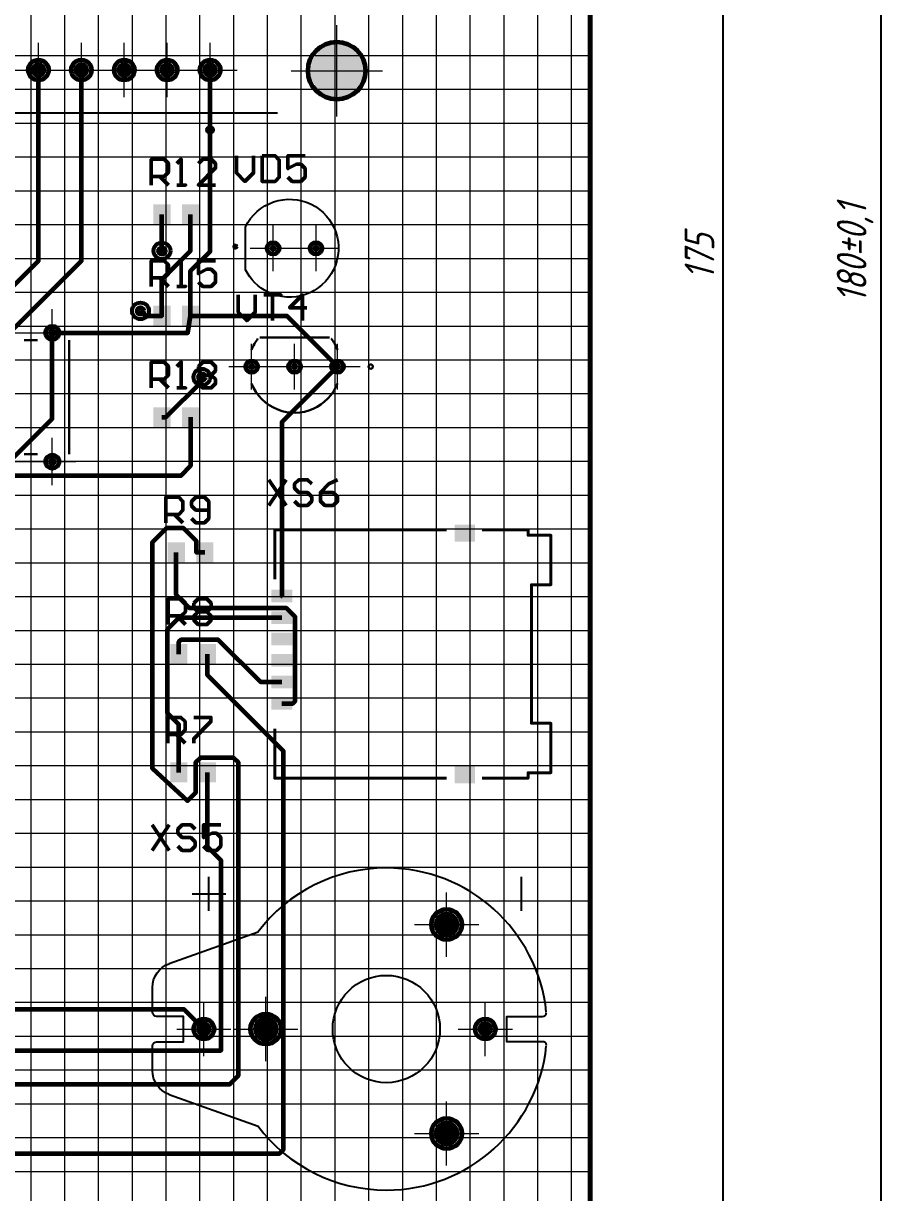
# Model space of a CAD drawing. Extents: x 346 to 4955, y 45 to 639.
# Drawn here: x 1365.7 to 1468.8, y 298.2 to 436 of the extents above; entities that cross this region are included whole.
import ezdxf

# ---------------------------------------------------------------- set-up
doc = ezdxf.new("R2010")
doc.units = 0
doc.header["$MEASUREMENT"] = 0
doc.layers.get('DEFPOINTS').update_dxf_attribs({"linetype": 'CONTINUOUS'})
for name, color, linetype in [('PDF _Геометрия', 7, 'CONTINUOUS'), ('PDF _Сплошная заливка', 7, 'CONTINUOUS'), ('Тонкие', 7, 'CONTINUOUS')]:
    doc.layers.add(name, color=color, linetype=linetype)
doc.styles.add('GOST type A0', font='gost.TTF', dxfattribs={"oblique": 15, "height": 3.5})
doc.dimstyles.new('GOST type A', dxfattribs={"dimtxt": 3.5, "dimasz": 3, "dimexe": 2, "dimexo": 0, "dimgap": 1, "dimtad": 1, "dimtoh": 1, "dimtxsty": 'GOST type A0', "dimcen": 0, "dimazin": 2, "dimtfac": 1, "dimtmove": 0, "dimatfit": 3, "dimfxl": 1, "dimarcsym": 0})

# ---------------------------------------------------------------- blocks, each defined once
blk = doc.blocks.new('*D126')
at = {"layer": 'DEFPOINTS', "color": 0, "transparency": 16777216}
for p in [(1427.59, 582.92), (1427.59, 234.09), (1448.21, 234.09)]:
    blk.add_point(p, dxfattribs=at)
at = {"layer": 'Тонкие', "color": 0, "lineweight": -2, "transparency": 16777216}
for p, q in [((1427.59, 582.92), (1450.21, 582.92)), ((1448.21, 579.92), (1448.21, 237.09)), ((1427.59, 234.09), (1450.21, 234.09))]:
    blk.add_line(p, q, dxfattribs=at)
at = {"layer": 'Тонкие', "color": 0, "transparency": 16777216}
for points in [[(1447.71, 579.92), (1448.71, 579.92), (1448.21, 582.92)], [(1447.71, 237.09), (1448.71, 237.09), (1448.21, 234.09)]]:
    blk.add_solid(points, dxfattribs=at)
at = {"layer": 'Тонкие', "color": 0, "transparency": 16777216, "insert": (1445.46, 408.51), "char_height": 3.5, "attachment_point": 5, "rotation": 90, "style": 'GOST type A0'}
blk.add_mtext('175', dxfattribs=at)
blk = doc.blocks.new('*D127')
at = {"layer": 'DEFPOINTS', "color": 0, "transparency": 16777216}
for p in [(1432.57, 588.9), (1432.57, 228.9), (1466.84, 228.9)]:
    blk.add_point(p, dxfattribs=at)
at = {"layer": 'Тонкие', "color": 0, "lineweight": -2, "transparency": 16777216}
for p, q in [((1432.57, 588.9), (1468.84, 588.9)), ((1466.84, 585.9), (1466.84, 231.9)), ((1432.57, 228.9), (1468.84, 228.9))]:
    blk.add_line(p, q, dxfattribs=at)
at = {"layer": 'Тонкие', "color": 0, "transparency": 16777216}
for points in [[(1466.34, 585.9), (1467.34, 585.9), (1466.84, 588.9)], [(1466.34, 231.9), (1467.34, 231.9), (1466.84, 228.9)]]:
    blk.add_solid(points, dxfattribs=at)
at = {"layer": 'Тонкие', "color": 0, "transparency": 16777216, "insert": (1463.82, 408.9), "char_height": 3.5, "attachment_point": 5, "rotation": 90, "style": 'GOST type A0'}
blk.add_mtext('180±0,1', dxfattribs=at)

msp = doc.modelspace()

# ---------------------------------------------------------------- hatches: boundary and pattern name
at = {"layer": 'PDF _Сплошная заливка', "true_color": 0xffffff, "transparency": 33554559}
for points in [[(1399.579, 430.433), (1399.617, 430.917), (1399.731, 431.39), (1399.917, 431.84), (1400.171, 432.254), (1400.486, 432.624), (1400.856, 432.94), (1401.271, 433.194), (1401.72, 433.38), (1402.192, 433.493), (1402.677, 433.532), (1402.677, 430.433)], [(1368.39, 430.512), (1368.359, 430.278), (1368.269, 430.06), (1368.125, 429.873), (1367.938, 429.729), (1367.719, 429.638), (1367.485, 429.607), (1367.485, 430.512)], [(1373.451, 430.512), (1373.421, 430.278), (1373.33, 430.06), (1373.186, 429.873), (1372.999, 429.729), (1372.781, 429.638), (1372.547, 429.607), (1372.547, 430.512)], [(1378.513, 430.512), (1378.482, 430.278), (1378.392, 430.06), (1378.248, 429.873), (1378.061, 429.729), (1377.843, 429.638), (1377.608, 429.607), (1377.608, 430.512)], [(1383.575, 430.512), (1383.544, 430.278), (1383.453, 430.06), (1383.31, 429.873), (1383.122, 429.729), (1382.904, 429.638), (1382.67, 429.607), (1382.67, 430.512)], [(1388.636, 430.512), (1388.605, 430.278), (1388.515, 430.06), (1388.371, 429.873), (1388.184, 429.729), (1387.966, 429.638), (1387.732, 429.607), (1387.732, 430.512)], [(1395.165, 409.096), (1395.009, 409.127), (1394.877, 409.215), (1394.789, 409.347), (1394.758, 409.502), (1395.165, 409.502)], [(1395.165, 409.909), (1395.32, 409.878), (1395.452, 409.79), (1395.54, 409.658), (1395.571, 409.502), (1395.165, 409.502)], [(1395.571, 409.502), (1395.54, 409.347), (1395.452, 409.215), (1395.32, 409.127), (1395.165, 409.096), (1395.165, 409.502)], [(1400.226, 409.096), (1400.07, 409.127), (1399.939, 409.215), (1399.851, 409.347), (1399.82, 409.502), (1400.226, 409.502)], [(1400.226, 409.909), (1400.382, 409.878), (1400.513, 409.79), (1400.601, 409.658), (1400.633, 409.502), (1400.226, 409.502)], [(1400.633, 409.502), (1400.601, 409.347), (1400.513, 409.215), (1400.382, 409.127), (1400.226, 409.096), (1400.226, 409.502)], [(1369.119, 399.027), (1368.925, 399.066), (1368.76, 399.176), (1368.65, 399.341), (1368.612, 399.535), (1369.119, 399.535)], [(1369.627, 399.535), (1369.589, 399.341), (1369.479, 399.176), (1369.314, 399.066), (1369.119, 399.027), (1369.119, 399.535)], [(1392.634, 395.955), (1392.789, 395.924), (1392.921, 395.836), (1393.009, 395.704), (1393.04, 395.549), (1392.634, 395.549)], [(1397.695, 395.955), (1397.851, 395.924), (1397.983, 395.836), (1398.071, 395.704), (1398.102, 395.549), (1397.695, 395.549)], [(1402.757, 395.955), (1402.912, 395.924), (1403.044, 395.836), (1403.132, 395.704), (1403.163, 395.549), (1402.757, 395.549)], [(1392.634, 395.142), (1392.478, 395.173), (1392.346, 395.261), (1392.258, 395.393), (1392.227, 395.549), (1392.634, 395.549)], [(1393.04, 395.549), (1393.009, 395.393), (1392.921, 395.261), (1392.789, 395.173), (1392.634, 395.142), (1392.634, 395.549)], [(1397.695, 395.142), (1397.54, 395.173), (1397.408, 395.261), (1397.32, 395.393), (1397.289, 395.549), (1397.695, 395.549)], [(1398.102, 395.549), (1398.071, 395.393), (1397.983, 395.261), (1397.851, 395.173), (1397.695, 395.142), (1397.695, 395.549)], [(1402.757, 395.142), (1402.601, 395.173), (1402.469, 395.261), (1402.381, 395.393), (1402.35, 395.549), (1402.757, 395.549)], [(1403.163, 395.549), (1403.132, 395.393), (1403.044, 395.261), (1402.912, 395.173), (1402.757, 395.142), (1402.757, 395.549)], [(1369.119, 383.838), (1368.925, 383.877), (1368.76, 383.987), (1368.65, 384.152), (1368.612, 384.346), (1369.119, 384.346)], [(1369.627, 384.346), (1369.589, 384.152), (1369.479, 383.987), (1369.314, 383.877), (1369.119, 383.838), (1369.119, 384.346)], [(1415.63, 331.27), (1415.923, 331.241), (1416.205, 331.156), (1416.464, 331.017), (1416.692, 330.83), (1416.879, 330.603), (1417.017, 330.343), (1417.103, 330.061), (1417.132, 329.768), (1415.63, 329.768)], [(1415.63, 328.266), (1415.337, 328.295), (1415.055, 328.38), (1414.796, 328.519), (1414.568, 328.706), (1414.381, 328.933), (1414.243, 329.193), (1414.157, 329.475), (1414.128, 329.768), (1415.63, 329.768)], [(1394.303, 318.953), (1394.596, 318.924), (1394.877, 318.839), (1395.137, 318.7), (1395.364, 318.513), (1395.551, 318.285), (1395.69, 318.026), (1395.775, 317.744), (1395.804, 317.451), (1394.303, 317.451)], [(1387.904, 317.451), (1387.873, 317.217), (1387.783, 316.999), (1387.639, 316.811), (1387.451, 316.667), (1387.233, 316.577), (1386.999, 316.546), (1386.999, 317.451)], [(1394.303, 315.949), (1394.01, 315.977), (1393.728, 316.063), (1393.468, 316.202), (1393.241, 316.389), (1393.054, 316.616), (1392.915, 316.876), (1392.83, 317.158), (1392.801, 317.451), (1394.303, 317.451)], [(1421.103, 317.451), (1421.072, 317.217), (1420.982, 316.999), (1420.838, 316.811), (1420.651, 316.667), (1420.432, 316.577), (1420.198, 316.546), (1420.198, 317.451)], [(1415.63, 306.636), (1415.923, 306.607), (1416.205, 306.522), (1416.464, 306.383), (1416.692, 306.196), (1416.879, 305.968), (1417.017, 305.709), (1417.103, 305.427), (1417.132, 305.134), (1415.63, 305.134)], [(1415.63, 303.631), (1415.337, 303.66), (1415.055, 303.746), (1414.796, 303.885), (1414.568, 304.072), (1414.381, 304.299), (1414.243, 304.559), (1414.157, 304.841), (1414.128, 305.134), (1415.63, 305.134)]]:
    msp.add_hatch(color=7, dxfattribs=at).paths.add_polyline_path(points)
at = {"layer": 'PDF _Сплошная заливка', "transparency": 33554559}
for points in [[(1402.677, 430.433), (1402.677, 433.532), (1403.162, 433.493), (1403.635, 433.38), (1404.084, 433.194), (1404.498, 432.94), (1404.868, 432.624), (1405.184, 432.254), (1405.438, 431.84), (1405.624, 431.39), (1405.737, 430.917), (1405.776, 430.433)], [(1367.485, 430.512), (1366.581, 430.512), (1366.612, 430.746), (1366.702, 430.965), (1366.846, 431.152), (1367.033, 431.296), (1367.251, 431.386), (1367.485, 431.417)], [(1367.485, 430.512), (1367.485, 429.607), (1367.251, 429.638), (1367.033, 429.729), (1366.846, 429.873), (1366.702, 430.06), (1366.612, 430.278), (1366.581, 430.512)], [(1367.485, 430.512), (1367.485, 431.417), (1367.719, 431.386), (1367.938, 431.296), (1368.125, 431.152), (1368.269, 430.965), (1368.359, 430.746), (1368.39, 430.512)], [(1372.547, 430.512), (1371.642, 430.512), (1371.673, 430.746), (1371.764, 430.965), (1371.907, 431.152), (1372.095, 431.296), (1372.313, 431.386), (1372.547, 431.417)], [(1372.547, 430.512), (1372.547, 429.607), (1372.313, 429.638), (1372.095, 429.729), (1371.907, 429.873), (1371.764, 430.06), (1371.673, 430.278), (1371.642, 430.512)], [(1372.547, 430.512), (1372.547, 431.417), (1372.781, 431.386), (1372.999, 431.296), (1373.186, 431.152), (1373.33, 430.965), (1373.421, 430.746), (1373.451, 430.512)], [(1377.608, 430.512), (1376.704, 430.512), (1376.735, 430.746), (1376.825, 430.965), (1376.969, 431.152), (1377.156, 431.296), (1377.374, 431.386), (1377.608, 431.417)], [(1377.608, 430.512), (1377.608, 429.607), (1377.374, 429.638), (1377.156, 429.729), (1376.969, 429.873), (1376.825, 430.06), (1376.735, 430.278), (1376.704, 430.512)], [(1377.608, 430.512), (1377.608, 431.417), (1377.843, 431.386), (1378.061, 431.296), (1378.248, 431.152), (1378.392, 430.965), (1378.482, 430.746), (1378.513, 430.512)], [(1382.67, 430.512), (1381.766, 430.512), (1381.796, 430.746), (1381.887, 430.965), (1382.03, 431.152), (1382.218, 431.296), (1382.436, 431.386), (1382.67, 431.417)], [(1382.67, 430.512), (1382.67, 429.607), (1382.436, 429.638), (1382.218, 429.729), (1382.03, 429.873), (1381.887, 430.06), (1381.796, 430.278), (1381.766, 430.512)], [(1382.67, 430.512), (1382.67, 431.417), (1382.904, 431.386), (1383.122, 431.296), (1383.31, 431.152), (1383.453, 430.965), (1383.544, 430.746), (1383.575, 430.512)], [(1387.732, 430.512), (1386.827, 430.512), (1386.858, 430.746), (1386.948, 430.965), (1387.092, 431.152), (1387.279, 431.296), (1387.498, 431.386), (1387.732, 431.417)], [(1387.732, 430.512), (1387.732, 429.607), (1387.498, 429.638), (1387.279, 429.729), (1387.092, 429.873), (1386.948, 430.06), (1386.858, 430.278), (1386.827, 430.512)], [(1387.732, 430.512), (1387.732, 431.417), (1387.966, 431.386), (1388.184, 431.296), (1388.371, 431.152), (1388.515, 430.965), (1388.605, 430.746), (1388.636, 430.512)], [(1402.677, 430.433), (1402.677, 427.333), (1402.192, 427.371), (1401.72, 427.485), (1401.271, 427.671), (1400.856, 427.925), (1400.486, 428.241), (1400.171, 428.611), (1399.917, 429.025), (1399.731, 429.475), (1399.617, 429.948), (1399.579, 430.433)], [(1402.677, 430.433), (1405.776, 430.433), (1405.737, 429.948), (1405.624, 429.475), (1405.438, 429.025), (1405.184, 428.611), (1404.868, 428.241), (1404.498, 427.925), (1404.084, 427.671), (1403.635, 427.485), (1403.162, 427.371), (1402.677, 427.333)], [(1395.165, 409.502), (1394.758, 409.502), (1394.789, 409.658), (1394.877, 409.79), (1395.009, 409.878), (1395.165, 409.909)], [(1400.226, 409.502), (1399.82, 409.502), (1399.851, 409.658), (1399.939, 409.79), (1400.07, 409.878), (1400.226, 409.909)], [(1369.119, 399.535), (1368.612, 399.535), (1368.65, 399.73), (1368.76, 399.895), (1368.925, 400.005), (1369.119, 400.043)], [(1369.119, 399.535), (1369.119, 400.043), (1369.314, 400.005), (1369.479, 399.895), (1369.589, 399.73), (1369.627, 399.535)], [(1392.634, 395.549), (1392.227, 395.549), (1392.258, 395.704), (1392.346, 395.836), (1392.478, 395.924), (1392.634, 395.955)], [(1397.695, 395.549), (1397.289, 395.549), (1397.32, 395.704), (1397.408, 395.836), (1397.54, 395.924), (1397.695, 395.955)], [(1402.757, 395.549), (1402.35, 395.549), (1402.381, 395.704), (1402.469, 395.836), (1402.601, 395.924), (1402.757, 395.955)], [(1369.119, 384.346), (1368.612, 384.346), (1368.65, 384.541), (1368.76, 384.705), (1368.925, 384.816), (1369.119, 384.854)], [(1369.119, 384.346), (1369.119, 384.854), (1369.314, 384.816), (1369.479, 384.705), (1369.589, 384.541), (1369.627, 384.346)], [(1415.63, 329.768), (1414.128, 329.768), (1414.157, 330.061), (1414.243, 330.343), (1414.381, 330.603), (1414.568, 330.83), (1414.796, 331.017), (1415.055, 331.156), (1415.337, 331.241), (1415.63, 331.27)], [(1415.63, 329.768), (1417.132, 329.768), (1417.103, 329.475), (1417.017, 329.193), (1416.879, 328.933), (1416.692, 328.706), (1416.464, 328.519), (1416.205, 328.38), (1415.923, 328.295), (1415.63, 328.266)], [(1394.303, 317.451), (1392.801, 317.451), (1392.83, 317.744), (1392.915, 318.026), (1393.054, 318.285), (1393.241, 318.513), (1393.468, 318.7), (1393.728, 318.839), (1394.01, 318.924), (1394.303, 318.953)], [(1386.999, 317.451), (1386.095, 317.451), (1386.126, 317.685), (1386.216, 317.903), (1386.36, 318.091), (1386.547, 318.235), (1386.765, 318.325), (1386.999, 318.356)], [(1386.999, 317.451), (1386.999, 316.546), (1386.765, 316.577), (1386.547, 316.667), (1386.36, 316.811), (1386.216, 316.999), (1386.126, 317.217), (1386.095, 317.451)], [(1386.999, 317.451), (1386.999, 318.356), (1387.233, 318.325), (1387.451, 318.235), (1387.639, 318.091), (1387.783, 317.903), (1387.873, 317.685), (1387.904, 317.451)], [(1394.303, 317.451), (1395.804, 317.451), (1395.775, 317.158), (1395.69, 316.876), (1395.551, 316.616), (1395.364, 316.389), (1395.137, 316.202), (1394.877, 316.063), (1394.596, 315.977), (1394.303, 315.949)], [(1420.198, 317.451), (1419.294, 317.451), (1419.325, 317.685), (1419.415, 317.903), (1419.559, 318.091), (1419.746, 318.235), (1419.964, 318.325), (1420.198, 318.356)], [(1420.198, 317.451), (1420.198, 316.546), (1419.964, 316.577), (1419.746, 316.667), (1419.559, 316.811), (1419.415, 316.999), (1419.325, 317.217), (1419.294, 317.451)], [(1420.198, 317.451), (1420.198, 318.356), (1420.432, 318.325), (1420.651, 318.235), (1420.838, 318.091), (1420.982, 317.903), (1421.072, 317.685), (1421.103, 317.451)], [(1415.63, 305.134), (1414.128, 305.134), (1414.157, 305.427), (1414.243, 305.709), (1414.381, 305.968), (1414.568, 306.196), (1414.796, 306.383), (1415.055, 306.522), (1415.337, 306.607), (1415.63, 306.636)], [(1415.63, 305.134), (1417.132, 305.134), (1417.103, 304.841), (1417.017, 304.559), (1416.879, 304.299), (1416.692, 304.072), (1416.464, 303.885), (1416.205, 303.746), (1415.923, 303.66), (1415.63, 303.631)]]:
    msp.add_hatch(color=256, dxfattribs=at).paths.add_polyline_path(points)

# ---------------------------------------------------------------- linework, layer by layer
at = {"layer": 'PDF _Геометрия', "lineweight": 18}
for points in [[(1188.776, 228.904), (1191.247, 228.904), (1432.568, 228.904), (1432.568, 588.904), (1191.247, 588.904), (1191.247, 228.904), (1190.012, 228.904)], [(1366.608, 228.904), (1366.608, 588.904)], [(1370.594, 228.904), (1370.594, 588.904)], [(1374.579, 228.904), (1374.579, 588.904)], [(1378.565, 228.904), (1378.565, 588.904)], [(1382.55, 228.904), (1382.55, 588.904)], [(1386.536, 228.904), (1386.536, 588.904)], [(1390.521, 228.904), (1390.521, 588.904)], [(1394.507, 228.904), (1394.507, 588.904)], [(1398.492, 228.904), (1398.492, 588.904)], [(1402.478, 228.904), (1402.478, 588.904)], [(1406.463, 228.904), (1406.463, 588.904)], [(1410.449, 228.904), (1410.449, 588.904)], [(1414.434, 228.904), (1414.434, 588.904)], [(1418.42, 228.904), (1418.42, 588.904)], [(1422.405, 228.904), (1422.405, 588.904)], [(1426.391, 228.904), (1426.391, 588.904)], [(1430.376, 228.904), (1430.376, 588.904)], [(1402.677, 425.05), (1402.677, 435.814)], [(1402.677, 425.349), (1402.677, 435.515)], [(1367.485, 427.323), (1367.485, 433.702)], [(1367.485, 427.622), (1367.485, 433.403)], [(1372.547, 427.323), (1372.547, 433.702)], [(1372.547, 427.622), (1372.547, 433.403)], [(1377.608, 427.323), (1377.608, 433.702)], [(1377.608, 427.622), (1377.608, 433.403)], [(1382.67, 427.323), (1382.67, 433.702)], [(1382.67, 427.622), (1382.67, 433.403)], [(1387.732, 427.323), (1387.732, 433.702)], [(1387.732, 427.622), (1387.732, 433.403)], [(1191.247, 432.226), (1432.568, 432.226)], [(1364.297, 430.512), (1370.674, 430.512)], [(1364.596, 430.512), (1370.375, 430.512)], [(1369.359, 430.512), (1375.735, 430.512)], [(1369.658, 430.512), (1375.436, 430.512)], [(1374.42, 430.512), (1380.797, 430.512)], [(1374.719, 430.512), (1380.498, 430.512)], [(1379.482, 430.512), (1385.858, 430.512)], [(1379.781, 430.512), (1385.559, 430.512)], [(1384.543, 430.512), (1390.92, 430.512)], [(1384.842, 430.512), (1390.621, 430.512)], [(1397.297, 430.433), (1408.058, 430.433)], [(1397.596, 430.433), (1407.759, 430.433)], [(1191.247, 428.24), (1432.568, 428.24)], [(1191.247, 424.253), (1432.568, 424.253)], [(1191.247, 420.266), (1432.568, 420.266)], [(1191.247, 416.28), (1432.568, 416.28)], [(1191.247, 412.293), (1432.568, 412.293)], [(1395.165, 406.811), (1395.165, 412.193)], [(1400.226, 406.811), (1400.226, 412.193)], [(1395.165, 407.11), (1395.165, 411.894)], [(1400.226, 407.11), (1400.226, 411.894)], [(1392.474, 409.502), (1397.855, 409.502)], [(1392.773, 409.502), (1397.556, 409.502)], [(1397.536, 409.502), (1402.916, 409.502)], [(1397.835, 409.502), (1402.617, 409.502)], [(1191.247, 408.306), (1432.568, 408.306)], [(1191.247, 404.319), (1432.568, 404.319)], [(1369.119, 396.745), (1369.119, 402.326)], [(1369.119, 397.044), (1369.119, 402.027)], [(1191.247, 400.333), (1432.568, 400.333)], [(1361.268, 399.535), (1366.848, 399.535)], [(1361.567, 399.535), (1366.549, 399.535)], [(1366.33, 399.535), (1371.909, 399.535)], [(1366.628, 399.535), (1371.61, 399.535)], [(1392.634, 392.858), (1392.634, 398.24)], [(1392.634, 393.157), (1392.634, 397.941)], [(1397.695, 392.858), (1397.695, 398.24)], [(1397.695, 393.157), (1397.695, 397.941)], [(1402.757, 392.858), (1402.757, 398.24)], [(1402.757, 393.157), (1402.757, 397.941)], [(1191.247, 396.346), (1432.568, 396.346)], [(1389.944, 395.549), (1395.324, 395.549)], [(1390.242, 395.549), (1395.025, 395.549)], [(1395.005, 395.549), (1400.386, 395.549)], [(1395.304, 395.549), (1400.087, 395.549)], [(1400.067, 395.549), (1405.447, 395.549)], [(1400.366, 395.549), (1405.148, 395.549)], [(1191.247, 392.359), (1432.568, 392.359)], [(1191.247, 388.373), (1432.568, 388.373)], [(1369.119, 381.555), (1369.119, 387.137)], [(1369.119, 381.854), (1369.119, 386.838)], [(1191.247, 384.386), (1432.568, 384.386)], [(1361.268, 384.346), (1366.848, 384.346)], [(1361.567, 384.346), (1366.549, 384.346)], [(1366.33, 384.346), (1371.909, 384.346)], [(1366.628, 384.346), (1371.61, 384.346)], [(1191.247, 380.399), (1432.568, 380.399)], [(1191.247, 376.413), (1432.568, 376.413)], [(1191.247, 372.426), (1432.568, 372.426)], [(1191.247, 368.439), (1432.568, 368.439)], [(1191.247, 364.452), (1432.568, 364.452)], [(1191.247, 360.466), (1432.568, 360.466)], [(1191.247, 356.479), (1432.568, 356.479)], [(1191.247, 352.492), (1432.568, 352.492)], [(1191.247, 348.506), (1432.568, 348.506)], [(1191.247, 344.519), (1432.568, 344.519)], [(1191.247, 340.532), (1432.568, 340.532)], [(1191.247, 336.546), (1432.568, 336.546)], [(1191.247, 332.559), (1432.568, 332.559)], [(1415.63, 325.981), (1415.63, 333.555)], [(1415.63, 326.28), (1415.63, 333.256)], [(1411.844, 329.768), (1419.416, 329.768)], [(1412.143, 329.768), (1419.117, 329.768)], [(1191.247, 328.572), (1432.568, 328.572)], [(1191.247, 324.585), (1432.568, 324.585)], [(1394.303, 313.663), (1394.303, 321.238)], [(1191.247, 320.598), (1432.568, 320.598)], [(1386.999, 314.261), (1386.999, 320.64)], [(1386.999, 314.56), (1386.999, 320.341)], [(1394.303, 313.963), (1394.303, 320.939)], [(1420.198, 314.261), (1420.198, 320.64)], [(1420.198, 314.56), (1420.198, 320.341)], [(1383.811, 317.451), (1390.188, 317.451)], [(1384.11, 317.451), (1389.889, 317.451)], [(1390.516, 317.451), (1398.089, 317.451)], [(1390.815, 317.451), (1397.79, 317.451)], [(1417.01, 317.451), (1423.387, 317.451)], [(1417.309, 317.451), (1423.088, 317.451)], [(1191.247, 316.612), (1432.568, 316.612)], [(1191.247, 312.625), (1432.568, 312.625)], [(1415.63, 301.346), (1415.63, 308.921)], [(1191.247, 308.638), (1432.568, 308.638)], [(1415.63, 301.645), (1415.63, 308.622)], [(1191.247, 304.652), (1432.568, 304.652)], [(1411.844, 305.134), (1419.416, 305.134)], [(1412.143, 305.134), (1419.117, 305.134)], [(1191.247, 300.665), (1432.568, 300.665)]]:
    msp.add_lwpolyline(points, dxfattribs=at)
at = {"layer": 'PDF _Геометрия', "lineweight": 60}
for points in [[(1432.568, 228.904), (1191.247, 228.904), (1191.247, 588.904), (1432.568, 588.904)], [(1432.568, 228.904), (1191.247, 228.904), (1191.247, 588.904), (1432.568, 588.904)], [(1432.568, 588.904), (1191.247, 588.904), (1191.247, 228.904), (1432.568, 228.904)]]:
    msp.add_lwpolyline(points, close=True, dxfattribs=at)
for points in [[(1432.568, 228.904), (1432.568, 588.904)], [(1358.996, 399.535), (1367.485, 408.027), (1367.485, 430.512)], [(1364.058, 384.346), (1369.119, 389.409), (1369.119, 399.535), (1385.105, 399.535), (1385.436, 401.529), (1385.436, 406.822), (1387.732, 409.118), (1387.732, 430.512)], [(1364.058, 399.535), (1372.547, 408.027), (1372.547, 430.512)], [(1379.52, 402.114), (1380.105, 401.529), (1382.056, 401.529), (1382.056, 405.81), (1385.436, 409.191), (1385.436, 413.489)], [(1382.056, 409.19), (1382.056, 413.489)], [(1385.436, 401.529), (1396.779, 401.529), (1402.757, 395.549), (1396.19, 388.98), (1396.19, 368.499), (1396.201, 368.499)], [(1382.056, 389.569), (1382.524, 389.569), (1386.764, 393.81), (1386.764, 394.317)], [(1385.436, 389.569), (1385.436, 383.836), (1384.272, 382.671), (1363.29, 382.671), (1359.949, 386.013), (1358.532, 386.013), (1345.903, 372.661), (1345.884, 372.64), (1345.169, 373.355)], [(1387.126, 373.622), (1386.118, 373.622), (1386.118, 374.975), (1384.599, 376.494), (1382.574, 376.494), (1380.904, 374.823), (1380.904, 348.191), (1385.055, 344.343), (1386.067, 345.356), (1386.067, 348.9), (1386.624, 349.457), (1390.47, 349.457), (1391.027, 348.9), (1391.027, 311.939), (1390.015, 310.927), (1356.924, 310.927), (1351.862, 305.864), (1351.862, 304.388)], [(1396.201, 355.841), (1397.506, 355.841), (1397.759, 356.094), (1397.759, 366.064), (1396.747, 367.077), (1385.315, 367.077), (1383.746, 368.646), (1383.746, 373.622)], [(1384.049, 347.708), (1384.049, 353.349), (1382.726, 354.672), (1382.726, 364.596), (1384.097, 365.967), (1396.201, 365.967)], [(1384.049, 361.662), (1384.049, 363.084), (1384.346, 363.381), (1388.653, 363.381), (1393.659, 358.373), (1396.201, 358.373)], [(1349.869, 304.388), (1349.869, 303.079), (1350.173, 302.775), (1395.937, 302.775), (1396.392, 303.231), (1396.392, 350.217), (1387.429, 359.183), (1387.429, 361.662)], [(1347.877, 304.388), (1347.877, 305.965), (1356.836, 314.927), (1389.003, 314.927), (1389.053, 314.977), (1389.053, 337.306), (1387.429, 338.931), (1387.429, 347.708)], [(1361.316, 319.801), (1363.286, 319.801), (1384.65, 319.801), (1386.999, 317.451)]]:
    msp.add_lwpolyline(points, dxfattribs=at)
at = {"layer": 'PDF _Геометрия', "lineweight": 25}
for points in [[(1224.327, 425.449), (1395.703, 425.449)], [(1387.597, 331.404), (1387.597, 335.391)], [(1424.463, 331.404), (1424.463, 335.391)], [(1385.604, 333.398), (1389.59, 333.398)], [(1382.913, 325.159), (1393.386, 328.913)], [(1382.913, 309.743), (1393.386, 305.989)]]:
    msp.add_lwpolyline(points, dxfattribs=at)
at = {"layer": 'PDF _Геометрия', "lineweight": 50}
for points in [[(1380.785, 416.957), (1380.785, 419.994), (1382.303, 419.994), (1382.809, 419.488), (1382.809, 418.476), (1382.303, 417.969), (1380.785, 417.969)], [(1383.821, 416.957), (1384.833, 416.957), (1384.327, 416.957), (1384.327, 419.994), (1383.821, 419.488)], [(1384.327, 419.994), (1384.327, 419.994)], [(1388.375, 416.957), (1386.351, 416.957), (1388.375, 418.982), (1388.375, 419.488), (1387.869, 419.994), (1386.857, 419.994), (1386.351, 419.488)], [(1390.837, 420.412), (1390.837, 418.388), (1391.849, 417.375), (1392.861, 418.388), (1392.861, 420.412)], [(1398.933, 420.412), (1396.909, 420.412), (1396.909, 418.894), (1397.921, 419.4), (1398.427, 419.4), (1398.933, 418.894), (1398.933, 417.882), (1398.427, 417.375), (1397.415, 417.375), (1396.909, 417.882)], [(1381.797, 417.969), (1382.809, 416.957)], [(1380.785, 404.997), (1380.785, 408.034), (1382.303, 408.034), (1382.809, 407.528), (1382.809, 406.516), (1382.303, 406.009), (1380.785, 406.009)], [(1383.821, 404.997), (1384.833, 404.997), (1384.327, 404.997), (1384.327, 408.034), (1383.821, 407.528)], [(1384.327, 408.034), (1384.327, 408.034)], [(1388.375, 408.034), (1386.351, 408.034), (1386.351, 406.516), (1387.363, 407.022), (1387.869, 407.022), (1388.375, 406.516), (1388.375, 405.503), (1387.869, 404.997), (1386.857, 404.997), (1386.351, 405.503)], [(1381.797, 406.009), (1382.809, 404.997)], [(1391.044, 404.01), (1391.044, 401.986), (1392.056, 400.973), (1393.068, 401.986), (1393.068, 404.01)], [(1394.08, 404.01), (1396.104, 404.01), (1395.092, 404.01), (1395.092, 400.973)], [(1398.634, 400.973), (1398.634, 404.01), (1397.116, 402.492), (1399.14, 402.492)], [(1380.785, 393.037), (1380.785, 396.074), (1382.303, 396.074), (1382.809, 395.568), (1382.809, 394.555), (1382.303, 394.049), (1380.785, 394.049)], [(1383.821, 393.037), (1384.833, 393.037), (1384.327, 393.037), (1384.327, 396.074), (1383.821, 395.568)], [(1384.327, 396.074), (1384.327, 396.074)], [(1386.857, 394.555), (1387.869, 394.555)], [(1381.797, 394.049), (1382.809, 393.037)], [(1394.672, 382.215), (1396.695, 379.178)], [(1396.695, 382.215), (1394.672, 379.178)], [(1399.731, 381.709), (1399.225, 382.215), (1398.213, 382.215), (1397.707, 381.709), (1397.707, 381.202), (1398.213, 380.696), (1399.225, 380.696), (1399.731, 380.19), (1399.731, 379.684), (1399.225, 379.178), (1398.213, 379.178), (1397.707, 379.684)], [(1402.768, 382.215), (1401.755, 381.709), (1400.743, 380.696), (1400.743, 379.684), (1401.25, 379.178), (1402.261, 379.178), (1402.768, 379.684), (1402.768, 380.19), (1402.261, 380.696), (1400.743, 380.696)], [(1382.511, 377.115), (1382.511, 380.152), (1384.029, 380.152), (1384.534, 379.646), (1384.534, 378.633), (1384.029, 378.127), (1382.511, 378.127)], [(1385.547, 377.621), (1386.052, 377.115), (1387.065, 377.115), (1387.57, 377.621), (1387.57, 379.646), (1387.065, 380.152), (1386.052, 380.152), (1385.547, 379.646), (1385.547, 379.14), (1386.052, 378.633), (1387.57, 378.633)], [(1383.523, 378.127), (1384.534, 377.115)], [(1382.796, 365.134), (1382.796, 368.171), (1384.314, 368.171), (1384.819, 367.665), (1384.819, 366.653), (1384.314, 366.146), (1382.796, 366.146)], [(1383.808, 366.146), (1384.819, 365.134)], [(1386.337, 366.653), (1387.35, 366.653)], [(1382.766, 351.16), (1382.766, 354.197), (1384.284, 354.197), (1384.79, 353.691), (1384.79, 352.678), (1384.284, 352.172), (1382.766, 352.172)], [(1385.802, 354.197), (1387.825, 354.197), (1387.825, 353.691), (1385.802, 351.666), (1385.802, 351.16)], [(1383.778, 352.172), (1384.79, 351.16)], [(1380.898, 341.537), (1382.922, 338.5)], [(1382.922, 341.537), (1380.898, 338.5)], [(1385.958, 341.03), (1385.452, 341.537), (1384.44, 341.537), (1383.934, 341.03), (1383.934, 340.524), (1384.44, 340.018), (1385.452, 340.018), (1385.958, 339.512), (1385.958, 339.006), (1385.452, 338.5), (1384.44, 338.5), (1383.934, 339.006)], [(1388.994, 341.537), (1386.97, 341.537), (1386.97, 340.018), (1387.982, 340.524), (1388.488, 340.524), (1388.994, 340.018), (1388.994, 339.006), (1388.488, 338.5), (1387.476, 338.5), (1386.97, 339.006)]]:
    msp.add_lwpolyline(points, dxfattribs=at)
for points in [[(1393.873, 420.412), (1393.873, 417.375), (1395.391, 417.375), (1395.897, 417.882), (1395.897, 419.906), (1395.391, 420.412)], [(1386.351, 395.568), (1386.857, 396.074), (1387.869, 396.074), (1388.375, 395.568), (1388.375, 395.062), (1387.869, 394.555), (1388.375, 394.049), (1388.375, 393.543), (1387.869, 393.037), (1386.857, 393.037), (1386.351, 393.543), (1386.351, 394.049), (1386.857, 394.555), (1386.351, 395.062)], [(1385.832, 367.665), (1386.337, 368.171), (1387.35, 368.171), (1387.855, 367.665), (1387.855, 367.159), (1387.35, 366.653), (1387.855, 366.146), (1387.855, 365.64), (1387.35, 365.134), (1386.337, 365.134), (1385.832, 365.64), (1385.832, 366.146), (1386.337, 366.653), (1385.832, 367.159)]]:
    msp.add_lwpolyline(points, close=True, dxfattribs=at)
at = {"layer": 'PDF _Геометрия', "lineweight": 25}
msp.add_lwpolyline([(1391.916, 406.971), (1391.916, 412.034, -0.4143205), (1399.636, 414.693, -0.4141156), (1402.294, 406.971, -0.4143098), (1394.574, 404.312, -0.1673512)], format="xyb", close=True, dxfattribs=at)
at = {"layer": 'PDF _Геометрия', "lineweight": 30}
for points in [[(1365.799, 398.649), (1367.378, 398.649)], [(1371.093, 385.232), (1371.093, 398.649)], [(1393.583, 398.966), (1401.807, 398.966)], [(1365.799, 385.232), (1367.378, 385.232)]]:
    msp.add_lwpolyline(points, dxfattribs=at)
msp.add_lwpolyline([(1392.627, 393.569, 0.20956), (1395.716, 390.479, 0.4142979), (1402.764, 393.569)], format="xyb", dxfattribs=at)
at = {"layer": 'PDF _Геометрия', "lineweight": 40}
for points in [[(1395.354, 370.472), (1395.354, 376.313), (1415.63, 376.313)], [(1419.815, 376.313), (1425.245, 376.313), (1425.245, 375.665), (1427.935, 375.665), (1427.935, 369.824), (1425.644, 369.824), (1425.644, 353.499), (1427.935, 353.499), (1427.935, 347.658), (1425.245, 347.658), (1425.245, 347.011), (1419.815, 347.011)], [(1395.354, 352.851), (1395.354, 347.011), (1415.63, 347.011)]]:
    msp.add_lwpolyline(points, dxfattribs=at)
at = {"layer": 'PDF _Геометрия', "lineweight": 25}
for points in [[(1427.395, 319.439, 0.3838757), (1408.513, 336.437, 0.2355111), (1393.362, 328.881)], [(1382.898, 309.748, -0.3152571), (1380.931, 312.558), (1380.931, 315.458, -0.414175), (1381.429, 315.956), (1384.608, 315.956), (1384.608, 318.946), (1381.429, 318.946, -0.414175), (1380.931, 319.444), (1380.931, 322.344, -0.3152616), (1382.898, 325.154)], [(1427.402, 315.535, 0.0091587), (1427.402, 315.55, 0.4143509), (1426.954, 315.956), (1422.739, 315.956), (1422.739, 318.946), (1426.954, 318.946, 0.4142905), (1427.402, 319.364)], [(1393.362, 306.02, 0.2355111), (1408.521, 298.464, 0.3838747), (1427.395, 315.463)]]:
    msp.add_lwpolyline(points, format="xyb", dxfattribs=at)
at = {"layer": 'PDF _Геометрия', "lineweight": 60}
for centre, radius in [((1402.677, 430.433), 3.388), ((1402.677, 430.433), 3.388), ((1367.485, 430.512), 1.196), ((1367.485, 430.512), 1.196), ((1372.547, 430.512), 1.196), ((1372.547, 430.512), 1.196), ((1377.608, 430.512), 1.196), ((1377.608, 430.512), 1.196), ((1382.67, 430.512), 1.196), ((1382.67, 430.512), 1.196), ((1387.731, 430.512), 1.196), ((1387.731, 430.512), 1.196), ((1387.732, 423.456), 0.299), ((1395.164, 409.502), 0.698), ((1395.164, 409.502), 0.698), ((1400.226, 409.502), 0.698), ((1400.226, 409.502), 0.698), ((1369.119, 399.535), 0.797), ((1369.119, 399.535), 0.797), ((1392.634, 395.549), 0.698), ((1392.634, 395.549), 0.698), ((1397.695, 395.549), 0.698), ((1397.695, 395.549), 0.698), ((1402.757, 395.549), 0.698), ((1402.757, 395.549), 0.698), ((1369.119, 384.346), 0.797), ((1369.119, 384.346), 0.797), ((1415.63, 329.768), 1.794), ((1415.63, 329.768), 1.794), ((1386.999, 317.451), 1.196), ((1386.999, 317.451), 1.196), ((1394.302, 317.451), 1.794), ((1394.302, 317.451), 1.794), ((1420.198, 317.451), 1.196), ((1420.198, 317.451), 1.196), ((1415.63, 305.134), 1.794), ((1415.63, 305.134), 1.794)]:
    msp.add_circle(centre, radius, dxfattribs=at)
at = {"layer": 'PDF _Геометрия', "lineweight": 53}
for centre in [(1382.056, 409.19), (1379.52, 402.114), (1386.764, 394.317)]:
    msp.add_circle(centre, 0.987, dxfattribs=at)
at = {"layer": 'PDF _Геометрия', "color": 7, "lineweight": 70, "true_color": 0xffffff}
for centre in [(1382.056, 409.19), (1379.52, 402.114), (1386.764, 394.317)]:
    msp.add_circle(centre, 0.354, dxfattribs=at)
at = {"layer": 'PDF _Геометрия', "lineweight": 40}
msp.add_circle((1390.721, 409.702), 0.199, dxfattribs=at)
at = {"layer": 'PDF _Геометрия', "lineweight": 30}
msp.add_circle((1406.68, 395.549), 0.253, dxfattribs=at)
at = {"layer": 'PDF _Геометрия', "lineweight": 25}
msp.add_circle((1408.52, 317.452), 6.328, dxfattribs=at)
at = {"layer": 'PDF _Геометрия', "lineweight": 30}
for radius, start, end in [(5.441, 142.43589, 158.68362), (5.439, 21.31388, 37.56661)]:
    msp.add_arc((1397.696, 395.551), radius, start, end, dxfattribs=at)
at = {"layer": 'PDF _Сплошная заливка', "lineweight": 0, "transparency": 33554559}
for points in [[(1381.049, 412.299), (1381.049, 414.679), (1383.063, 412.299), (1383.063, 414.679)], [(1381.049, 412.299), (1381.049, 414.679), (1383.063, 412.299), (1383.063, 414.679)], [(1384.429, 412.299), (1384.429, 414.679), (1386.443, 412.299), (1386.443, 414.679)], [(1384.429, 412.299), (1384.429, 414.679), (1386.443, 412.299), (1386.443, 414.679)], [(1381.049, 400.339), (1381.049, 402.718), (1383.063, 400.339), (1383.063, 402.718)], [(1381.049, 400.339), (1381.049, 402.718), (1383.063, 400.339), (1383.063, 402.718)], [(1384.429, 400.339), (1384.429, 402.718), (1386.443, 400.339), (1386.443, 402.718)], [(1384.429, 400.339), (1384.429, 402.718), (1386.443, 400.339), (1386.443, 402.718)], [(1381.049, 388.379), (1381.049, 390.758), (1383.063, 388.379), (1383.063, 390.758)], [(1381.049, 388.379), (1381.049, 390.758), (1383.063, 388.379), (1383.063, 390.758)], [(1384.429, 388.379), (1384.429, 390.758), (1386.443, 388.379), (1386.443, 390.758)], [(1384.429, 388.379), (1384.429, 390.758), (1386.443, 388.379), (1386.443, 390.758)], [(1416.577, 376.911), (1418.968, 376.911), (1416.577, 374.918), (1418.968, 374.918)], [(1416.577, 376.911), (1418.968, 376.911), (1416.577, 374.918), (1418.968, 374.918)], [(1382.739, 372.432), (1382.739, 374.812), (1384.753, 372.432), (1384.753, 374.812)], [(1382.739, 372.432), (1382.739, 374.812), (1384.753, 372.432), (1384.753, 374.812)], [(1386.12, 372.432), (1386.12, 374.812), (1388.133, 372.432), (1388.133, 374.812)], [(1386.12, 372.432), (1386.12, 374.812), (1388.133, 372.432), (1388.133, 374.812)], [(1394.955, 369.246), (1397.446, 369.246), (1394.955, 367.751), (1397.446, 367.751)], [(1394.955, 369.246), (1397.446, 369.246), (1394.955, 367.751), (1397.446, 367.751)], [(1394.955, 366.715), (1397.446, 366.715), (1394.955, 365.22), (1397.446, 365.22)], [(1394.955, 366.715), (1397.446, 366.715), (1394.955, 365.22), (1397.446, 365.22)], [(1394.955, 364.183), (1397.446, 364.183), (1394.955, 362.688), (1397.446, 362.688)], [(1394.955, 364.183), (1397.446, 364.183), (1394.955, 362.688), (1397.446, 362.688)], [(1383.042, 360.472), (1383.042, 362.851), (1385.056, 360.472), (1385.056, 362.851)], [(1383.042, 360.472), (1383.042, 362.851), (1385.056, 360.472), (1385.056, 362.851)], [(1386.422, 360.472), (1386.422, 362.851), (1388.436, 360.472), (1388.436, 362.851)], [(1386.422, 360.472), (1386.422, 362.851), (1388.436, 360.472), (1388.436, 362.851)], [(1394.955, 361.652), (1397.446, 361.652), (1394.955, 360.157), (1397.446, 360.157)], [(1394.955, 361.652), (1397.446, 361.652), (1394.955, 360.157), (1397.446, 360.157)], [(1394.955, 359.12), (1397.446, 359.12), (1394.955, 357.625), (1397.446, 357.625)], [(1394.955, 359.12), (1397.446, 359.12), (1394.955, 357.625), (1397.446, 357.625)], [(1394.955, 356.589), (1397.446, 356.589), (1394.955, 355.093), (1397.446, 355.093)], [(1394.955, 356.589), (1397.446, 356.589), (1394.955, 355.093), (1397.446, 355.093)], [(1383.042, 346.518), (1383.042, 348.898), (1385.056, 346.518), (1385.056, 348.898)], [(1383.042, 346.518), (1383.042, 348.898), (1385.056, 346.518), (1385.056, 348.898)], [(1386.422, 346.518), (1386.422, 348.898), (1388.436, 346.518), (1388.436, 348.898)], [(1386.422, 346.518), (1386.422, 348.898), (1388.436, 346.518), (1388.436, 348.898)], [(1416.577, 348.406), (1418.968, 348.406), (1416.577, 346.413), (1418.968, 346.413)], [(1416.577, 348.406), (1418.968, 348.406), (1416.577, 346.413), (1418.968, 346.413)]]:
    msp.add_solid(points, dxfattribs=at)

# ---------------------------------------------------------------- dimensions: what is measured, and where the dimension line sits
at = {"layer": 'Тонкие'}
for base, p1, p2, text, picture, middle in [((1466.836, 228.904), (1432.568, 588.904), (1432.568, 228.904), '180±0,1', '*D127', (1463.822, 408.904)), ((1448.21, 234.087), (1427.586, 582.925), (1427.586, 234.087), '175', '*D126', (1445.459, 408.506))]:
    dim = msp.add_linear_dim(base=base, p1=p1, p2=p2, angle=90, text=text, dimstyle='GOST type A', dxfattribs=at)
    dim.commit()
    dim.dimension.update_dxf_attribs({"geometry": picture, "text_midpoint": middle})

doc.saveas('drawing.dxf')
